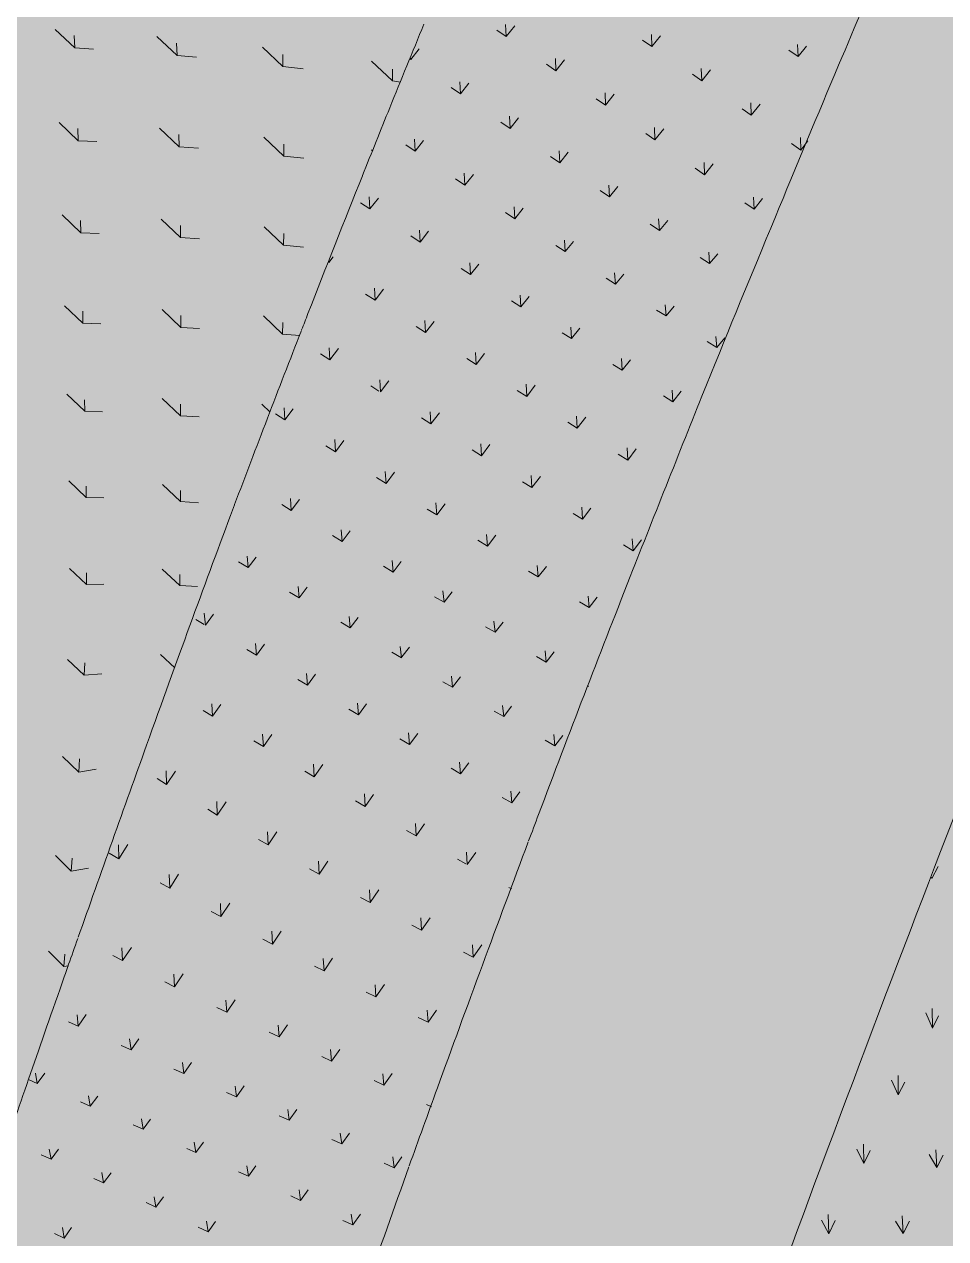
# Model space of a CAD drawing. Header units: millimetres. Extents: x 15878 to 679837, y -72324 to 391440.
# Drawn here: x 443788 to 447343, y 17741 to 22431 of the extents above; entities that cross this region are included whole.
import ezdxf

# ---------------------------------------------------------------- set-up
doc = ezdxf.new("R2010")
doc.units = ezdxf.units.MM
for name, color, linetype, lineweight in [('A-DETL-GENF', 92, 'Continuous', 5), ('A-FLOR', 192, 'Continuous', 5), ('A-FLOR-PATT', 8, 'Continuous', 5)]:
    doc.layers.add(name, color=color, linetype=linetype, lineweight=lineweight)

# ---------------------------------------------------------------- blocks, each defined once
blk = doc.blocks.new('FP_1054-E_V_A_ Plan')
at = {"layer": 'A-FLOR-PATT'}
for p, q in [((96185.7, 22339.9), (96110, 22411.5)), ((96185.7, 22339.9), (96183.6, 22387.6)), ((96580.5, 22311.1), (96503.2, 22384.1)), ((96185.7, 22339.9), (96258.6, 22335.6)), ((96580.5, 22311.1), (96579.1, 22358)), ((96989.3, 22268.7), (96910.3, 22343.1)), ((96580.5, 22311.1), (96656.1, 22304.2)), ((96989.3, 22268.7), (96988.5, 22314.8)), ((97412, 22212.6), (97331.5, 22288.5)), ((96989.3, 22268.7), (97067.4, 22259.3)), ((97412, 22212.6), (97412, 22257.9)), ((97412, 22212.6), (97442.7, 22208.1)), ((96199.3, 21981.6), (96125.3, 22051.7)), ((96199.3, 21981.6), (96197.7, 22029)), ((96589.1, 21958.7), (96513.4, 22030.1)), ((96589.1, 21958.7), (96588.1, 22005.3)), ((96199.3, 21981.6), (96271.3, 21978.3)), ((96589.1, 21958.7), (96663.7, 21952.9)), ((96992.5, 21922.3), (96915.3, 21995.2)), ((96992.5, 21922.3), (96992.3, 21968.1)), ((96992.5, 21922.3), (97069.7, 21913.9)), ((97335.4, 21942.4), (97331.1, 21946.5)), ((96209.5, 21626.5), (96137.2, 21695.1)), ((96209.5, 21626.5), (96208.3, 21673.3)), ((96593.7, 21608.1), (96519.8, 21678.1)), ((96209.5, 21626.5), (96280.4, 21623.8)), ((96593.7, 21608.1), (96593.3, 21654.5)), ((96992, 21577.8), (96916.5, 21649.2)), ((96992, 21577.8), (96992.3, 21623.3)), ((96593.7, 21608.1), (96667.3, 21603.4)), ((96992, 21577.8), (97068.3, 21570.6)), ((96217.5, 21277.3), (96146.8, 21344.4)), ((96217.5, 21277.3), (96216.6, 21323.1)), ((96595, 21260.7), (96522.8, 21329.3)), ((96595, 21260.7), (96595, 21306.5)), ((96987.7, 21235), (96913.8, 21304.9)), ((96217.5, 21277.3), (96287.1, 21274.8)), ((96595, 21260.7), (96667.5, 21256.7)), ((96987.7, 21235), (96988.5, 21280.3)), ((96987.7, 21235), (97054, 21229.6)), ((96224.8, 20937), (96155.6, 21002.5)), ((96224.8, 20937), (96223.8, 20981.6)), ((96594.4, 20919.6), (96523.8, 20986.6)), ((96224.8, 20937), (96292.8, 20934.3)), ((96594.4, 20919.6), (96594.5, 20964.4)), ((96594.4, 20919.6), (96665.5, 20915.6)), ((96939.8, 20933.6), (96907.9, 20963.8)), ((96230.5, 20603.9), (96162.9, 20667.7)), ((96230.5, 20603.9), (96230, 20648)), ((96593.3, 20588.1), (96524.2, 20653.5)), ((96230.5, 20603.9), (96297.6, 20602.1)), ((96593.3, 20588.1), (96593.5, 20631.4)), ((96593.3, 20588.1), (96662.9, 20583.7)), ((96231.2, 20267.7), (96165.1, 20330)), ((96231.2, 20267.7), (96231.5, 20312.8)), ((96591, 20263.7), (96523.4, 20327.4)), ((96231.2, 20267.7), (96298, 20268.9)), ((96591, 20263.7), (96591.5, 20306.7)), ((96591, 20263.7), (96659.5, 20260.4)), ((96571.8, 19946.2), (96517.3, 19997.7)), ((96222.4, 19917.1), (96158.1, 19978.3)), ((96222.4, 19917.1), (96224.3, 19964.8)), ((96222.4, 19917.1), (96289.7, 19923.1)), ((96201, 19543.4), (96138.5, 19604)), ((96201, 19543.4), (96204.5, 19594)), ((96201, 19543.4), (96268.7, 19554.2)), ((96172, 19160.8), (96111.3, 19220.8)), ((96172, 19160.8), (96176, 19211.2)), ((96172, 19160.8), (96238.6, 19172)), ((96143.8, 18793.1), (96084.8, 18852.2)), ((96143.8, 18793.1), (96147.2, 18840)), ((96143.8, 18793.1), (96161.3, 18795))]:
    blk.add_line(p, q, dxfattribs=at)
blk = doc.blocks.new('FP_1068-E_V_A_ Plan')
at = {"layer": 'A-FLOR-PATT'}
for p, q in [((97850.5, 22384.3), (97848.5, 22431)), ((97850.5, 22384.3), (97883.8, 22425.8)), ((97850.5, 22384.3), (97814.5, 22408.9)), ((98413.3, 22345), (98411.4, 22391.8)), ((98413.3, 22345), (98446.8, 22386.8)), ((97482.3, 22295.4), (97515.2, 22336.8)), ((98413.3, 22345), (98377.2, 22369.5)), ((98977.2, 22307.1), (98941, 22331.2)), ((98977.2, 22307.1), (98975, 22352.7)), ((98977.2, 22307.1), (99010.3, 22347.5)), ((97482.3, 22295.4), (97480.7, 22296.6)), ((97482.3, 22295.4), (97482.1, 22300)), ((98042.5, 22252.2), (98040.7, 22299.5)), ((98042.5, 22252.2), (98075.9, 22294.2)), ((98042.5, 22252.2), (98006.5, 22277)), ((98605.3, 22213.4), (98569.3, 22238.2)), ((98605.3, 22213.4), (98603.8, 22261)), ((98605.3, 22213.4), (98639.1, 22256)), ((97674, 22162.3), (97638, 22187.3)), ((97674, 22162.3), (97671.9, 22209.3)), ((97674, 22162.3), (97707, 22203.9)), ((98233.9, 22118.8), (98198.1, 22143.9)), ((98233.9, 22118.8), (98232.3, 22166.5)), ((98233.9, 22118.8), (98267.5, 22161.3)), ((98796.6, 22080.1), (98760.8, 22105.2)), ((98796.6, 22080.1), (98795.4, 22128.5)), ((98796.6, 22080.1), (98830.7, 22123.5)), ((97865.5, 22028.9), (97829.6, 22053.9)), ((97865.5, 22028.9), (97863.4, 22075.9)), ((97865.5, 22028.9), (97898.4, 22070.4)), ((98425, 21984.6), (98389.2, 22009.8)), ((98425, 21984.6), (98423.4, 22032.6)), ((98425, 21984.6), (98458.6, 22027.3)), ((97499.1, 21941), (97463, 21965.8)), ((97499.1, 21941), (97496.7, 21987.9)), ((97499.1, 21941), (97531.8, 21982.5)), ((98987.3, 21945.4), (98951.6, 21970.8)), ((98987.3, 21945.4), (98986.3, 21994.4)), ((98987.3, 21945.4), (99015.3, 21981.3)), ((98057.2, 21896), (98021.2, 21920.9)), ((98057.2, 21896), (98054.9, 21942.6)), ((98057.2, 21896), (98089.9, 21937.1)), ((98615.9, 21850.4), (98580.1, 21875.5)), ((98615.9, 21850.4), (98614.3, 21898.1)), ((98615.9, 21850.4), (98649.4, 21892.7)), ((97691.5, 21809.9), (97655.4, 21834.4)), ((97691.5, 21809.9), (97688.9, 21856.2)), ((97691.5, 21809.9), (97724, 21850.8)), ((98249.3, 21764.5), (98246.7, 21810.4)), ((97324.8, 21718.1), (97322.3, 21765)), ((98249.3, 21764.5), (98213.2, 21789)), ((98249.3, 21764.5), (98281.7, 21804.8)), ((98807.1, 21716.8), (98805.2, 21763.8)), ((97324.8, 21718.1), (97288.6, 21742.2)), ((97324.8, 21718.1), (97357.5, 21760.2)), ((97884.6, 21680.6), (97881.7, 21726.1)), ((97884.6, 21680.6), (97916.7, 21720.8)), ((98807.1, 21716.8), (98771.2, 21741.8)), ((98807.1, 21716.8), (98840.3, 21758.4)), ((97884.6, 21680.6), (97848.3, 21704.7)), ((98442, 21634.7), (98439.1, 21679.6)), ((98442, 21634.7), (98474.1, 21674)), ((97518.6, 21590.3), (97515.8, 21636.5)), ((97518.6, 21590.3), (97551, 21631.8)), ((98442, 21634.7), (98405.8, 21658.9)), ((97518.6, 21590.3), (97482.2, 21614.1)), ((98078.3, 21553.3), (98041.9, 21577)), ((98078.3, 21553.3), (98075.2, 21598)), ((98078.3, 21553.3), (98110.2, 21592.7)), ((97166.3, 21511.8), (97183, 21533.7)), ((98635.5, 21507), (98599.1, 21530.8)), ((98635.5, 21507), (98632.2, 21551)), ((98635.5, 21507), (98667.1, 21545.3)), ((97713, 21464.4), (97676.5, 21487.9)), ((97713, 21464.4), (97710, 21510)), ((97713, 21464.4), (97745.2, 21505.3)), ((98272.8, 21428), (98236.3, 21451.4)), ((98272.8, 21428), (98269.3, 21472)), ((98272.8, 21428), (98304.4, 21466.8)), ((97344.9, 21365.5), (97308.4, 21388.9)), ((97344.9, 21365.5), (97342.2, 21412.3)), ((97344.9, 21365.5), (97377.6, 21408.2)), ((97907.9, 21340.2), (97871.3, 21363.4)), ((97907.9, 21340.2), (97904.7, 21385.3)), ((97907.9, 21340.2), (97940, 21380.7)), ((98467.9, 21304.8), (98464.2, 21348.1)), ((98467.9, 21304.8), (98499.3, 21342.9)), ((98467.9, 21304.8), (98431.3, 21327.8)), ((97539.9, 21241.4), (97503.4, 21264.6)), ((97539.9, 21241.4), (97537.1, 21287.9)), ((97539.9, 21241.4), (97572.5, 21283.8)), ((98103.2, 21217.3), (98099.9, 21262.1)), ((98103.2, 21217.3), (98135.2, 21257.6)), ((98103.2, 21217.3), (98066.6, 21240.3)), ((98663.7, 21183.3), (98626.9, 21206)), ((98663.7, 21183.3), (98659.8, 21226)), ((98663.7, 21183.3), (98694.9, 21221)), ((97170.4, 21135.2), (97133.9, 21158.5)), ((97170.4, 21135.2), (97167.7, 21182.4)), ((97170.4, 21135.2), (97203.2, 21178.7)), ((97735, 21117.8), (97732.2, 21164.2)), ((97735, 21117.8), (97767.6, 21160.3)), ((97735, 21117.8), (97698.4, 21140.9)), ((98298.7, 21095.2), (98262, 21118)), ((98298.7, 21095.2), (98295.5, 21140)), ((98298.7, 21095.2), (98330.8, 21135.6)), ((97359.9, 21015), (97328.9, 21034.7)), ((97365.5, 21011.5), (97362.7, 21058.5)), ((97365.5, 21011.5), (97398.2, 21054.8)), ((97930.1, 20994.5), (97893.5, 21017.6)), ((97930.1, 20994.5), (97927.3, 21041)), ((97930.1, 20994.5), (97962.7, 21037.1)), ((98494.2, 20973.3), (98491.1, 21018.3)), ((98494.2, 20973.3), (98526.4, 21014.1)), ((98494.2, 20973.3), (98457.5, 20996.2)), ((96996.7, 20903.4), (96960.1, 20926.5)), ((96996.7, 20903.4), (96993.7, 20950.4)), ((96996.7, 20903.4), (97029.1, 20946.8)), ((97560.5, 20888), (97557.7, 20935)), ((97560.5, 20888), (97593.2, 20931.3)), ((97560.5, 20888), (97523.9, 20911.1)), ((98125, 20871.4), (98088.5, 20894.5)), ((98125, 20871.4), (98122.4, 20917.9)), ((98125, 20871.4), (98157.8, 20914.1)), ((97191.9, 20780.5), (97188.9, 20827.3)), ((97191.9, 20780.5), (97155.3, 20803.5)), ((97191.9, 20780.5), (97224.3, 20823.7)), ((97755.4, 20764.8), (97718.9, 20787.9)), ((97755.4, 20764.8), (97752.7, 20811.7)), ((97755.4, 20764.8), (97788.1, 20808)), ((98319.9, 20748.4), (98317.3, 20795)), ((98319.9, 20748.4), (98352.8, 20791.2)), ((98319.9, 20748.4), (98283.4, 20771.5)), ((97387.2, 20658.2), (97384.1, 20704.6)), ((97387.2, 20658.2), (97419.5, 20701)), ((97950.3, 20641.9), (97947.6, 20688.6)), ((97950.3, 20641.9), (97983, 20685)), ((97387.2, 20658.2), (97350.6, 20681.1)), ((97950.3, 20641.9), (97913.8, 20664.9)), ((97021.4, 20553.6), (97017.8, 20599.4)), ((97021.4, 20553.6), (97053.1, 20595.7)), ((97021.4, 20553.6), (96984.7, 20576.2)), ((97582.6, 20536.6), (97546, 20559.3)), ((97582.6, 20536.6), (97579.4, 20582.6)), ((97582.6, 20536.6), (97614.7, 20578.9)), ((98145.3, 20519.6), (98142.4, 20566)), ((98145.3, 20519.6), (98177.8, 20562.3)), ((98145.3, 20519.6), (98108.7, 20542.5)), ((97217.7, 20434.2), (97180.8, 20456.5)), ((97217.7, 20434.2), (97213.9, 20479.3)), ((97217.7, 20434.2), (97249.1, 20475.6)), ((97778.3, 20416.1), (97774.9, 20461.5)), ((97778.3, 20416.1), (97810.2, 20457.8)), ((97778.3, 20416.1), (97741.6, 20438.6)), ((98340.3, 20397.9), (98303.7, 20420.6)), ((98340.3, 20397.9), (98337.4, 20443.9)), ((98340.3, 20397.9), (98372.7, 20440.2)), ((96854.9, 20332.9), (96850.7, 20377.5)), ((96854.9, 20332.9), (96885.9, 20374)), ((97414.2, 20316), (97410.2, 20360.4)), ((97414.2, 20316), (97445.4, 20356.7)), ((96854.9, 20332.9), (96818, 20354.9)), ((97414.2, 20316), (97377.3, 20338)), ((97974.2, 20296.9), (97937.4, 20319.1)), ((97974.2, 20296.9), (97970.6, 20341.6)), ((97974.2, 20296.9), (98005.9, 20337.8)), ((97052, 20216.1), (97015, 20237.9)), ((97052, 20216.1), (97047.7, 20260.4)), ((97052, 20216.1), (97082.9, 20256.9)), ((97610.9, 20199), (97574, 20220.8)), ((97610.9, 20199), (97606.8, 20242.9)), ((97610.9, 20199), (97642, 20239.2)), ((98170.4, 20179), (98166.6, 20223)), ((98170.4, 20179), (98201.9, 20219.2)), ((98170.4, 20179), (98133.6, 20201)), ((96685.4, 20113.8), (96652.9, 20133)), ((96689.9, 20111.1), (96685.7, 20156.5)), ((96689.9, 20111.1), (96720.9, 20153.3)), ((97249.1, 20100.1), (97212.2, 20121.8)), ((97249.1, 20100.1), (97244.8, 20144.1)), ((97249.1, 20100.1), (97280, 20140.7)), ((97807.9, 20083.1), (97803.7, 20126.5)), ((97807.9, 20083.1), (97838.8, 20122.8)), ((97807.9, 20083.1), (97771, 20104.8)), ((96886.9, 19994.8), (96882.7, 20040.1)), ((96886.9, 19994.8), (96918, 20037.1)), ((97446.4, 19985), (97442, 20028.8)), ((96886.9, 19994.8), (96849.9, 20016.6)), ((97446.4, 19985), (97409.4, 20006.5)), ((97448.6, 19988), (97477.2, 20025.4)), ((98005.1, 19968.4), (97968.1, 19989.8)), ((98005.1, 19968.4), (98000.7, 20011.3)), ((98005.1, 19968.4), (98035.9, 20007.6)), ((97083.8, 19879.1), (97046.9, 19900.8)), ((97083.8, 19879.1), (97079.8, 19924.4)), ((97083.8, 19879.1), (97115, 19921.5)), ((97643.7, 19870.8), (97606.7, 19892.1)), ((97643.7, 19870.8), (97639.3, 19914.3)), ((97643.7, 19870.8), (97674.5, 19910.9)), ((98168.3, 19874.2), (98165.4, 19875.9)), ((96717.9, 19758.7), (96714.6, 19806.8)), ((96717.9, 19758.7), (96750, 19804.6)), ((97280.8, 19764.2), (97276.9, 19809.4)), ((97280.8, 19764.2), (97312.1, 19806.6)), ((97841.1, 19757.5), (97836.7, 19800.7)), ((97841.1, 19757.5), (97871.9, 19797.4)), ((96717.9, 19758.7), (96681.1, 19780.7)), ((97280.8, 19764.2), (97243.9, 19785.7)), ((97841.1, 19757.5), (97804.1, 19778.6)), ((96914, 19641.6), (96877.2, 19663.5)), ((96914, 19641.6), (96910.9, 19689.9)), ((96914, 19641.6), (96946.4, 19688)), ((97477.9, 19650), (97440.9, 19671.4)), ((97477.9, 19650), (97473.9, 19695.2)), ((97477.9, 19650), (97509.3, 19692.5)), ((98038.6, 19645.1), (98001.6, 19666.1)), ((98038.6, 19645.1), (98034.2, 19688.1)), ((98038.6, 19645.1), (98069.4, 19684.9)), ((97110.2, 19525.5), (97107.2, 19573.9)), ((97110.2, 19525.5), (97142.8, 19572.1)), ((97675, 19536.9), (97671.1, 19582)), ((97675, 19536.9), (97706.5, 19579.4)), ((96540.5, 19495.7), (96503.9, 19518)), ((96540.5, 19495.7), (96538.7, 19548.1)), ((96540.5, 19495.7), (96574.2, 19546.9)), ((97110.2, 19525.5), (97073.4, 19547.2)), ((97675, 19536.9), (97638, 19558)), ((97872.2, 19424.8), (97868.4, 19469.8)), ((97872.2, 19424.8), (97903.8, 19467.4)), ((96735.9, 19377.5), (96734, 19429.6)), ((96735.9, 19377.5), (96769.9, 19429)), ((97306.5, 19410.4), (97269.7, 19431.9)), ((97306.5, 19410.4), (97303.6, 19458.8)), ((97306.5, 19410.4), (97339.2, 19457.2)), ((97872.2, 19424.8), (97835.2, 19445.7)), ((96735.9, 19377.5), (96699.2, 19399.5)), ((97503.2, 19297.1), (97500.2, 19345.1)), ((97503.2, 19297.1), (97535.9, 19343.7)), ((96931.8, 19261.8), (96895, 19283.3)), ((96931.8, 19261.8), (96929.8, 19313.2)), ((96931.8, 19261.8), (96965.7, 19312.8)), ((97503.2, 19297.1), (97466.3, 19318.2)), ((96355.7, 19208.7), (96318.9, 19230.4)), ((96355.7, 19208.7), (96354.4, 19262.8)), ((96355.7, 19208.7), (96390.6, 19263.4)), ((97700.4, 19186), (97697.3, 19233.4)), ((97700.4, 19186), (97733, 19232.2)), ((97128.5, 19149), (97126.2, 19199.4)), ((97128.5, 19149), (97162.2, 19199.2)), ((97694.6, 19189.2), (97663.4, 19206.7)), ((96552.2, 19095.1), (96550.6, 19147.8)), ((96552.2, 19095.1), (96586.8, 19148.5)), ((97128.5, 19149), (97091.6, 19169.9)), ((96552.2, 19095.1), (96515.3, 19116.1)), ((97872, 19091.8), (97861.1, 19097.8)), ((97326, 19039.2), (97288.9, 19059.5)), ((97326, 19039.2), (97323.5, 19088.5)), ((97326, 19039.2), (97359.5, 19088.4)), ((96749.8, 18985), (96712.7, 19005.4)), ((96749.8, 18985), (96747.7, 19036.3)), ((96749.8, 18985), (96783.9, 19037.1)), ((97524.4, 18932.6), (97487.2, 18952.3)), ((97524.4, 18932.6), (97521.5, 18980.7)), ((97524.4, 18932.6), (97557.6, 18980.8)), ((96948.4, 18878.5), (96945.8, 18928.3)), ((96948.4, 18878.5), (96982, 18929.1)), ((96370.7, 18815.3), (96367.9, 18865.2)), ((96370.7, 18815.3), (96404.2, 18866.5)), ((96948.4, 18878.5), (96911.1, 18898.2)), ((97723.7, 18829.1), (97720.5, 18876.1)), ((97723.7, 18829.1), (97756.5, 18876.3)), ((96370.7, 18815.3), (96333.2, 18834.6)), ((97147.9, 18775.3), (97144.9, 18823.7)), ((97147.9, 18775.3), (97181.1, 18824.5)), ((97723.7, 18829.1), (97686.3, 18848.3)), ((96571.1, 18714.3), (96567.8, 18762.5)), ((96571.1, 18714.3), (96604, 18763.6)), ((97147.9, 18775.3), (97110.4, 18794.4)), ((96571.1, 18714.3), (96533.5, 18733)), ((97348.2, 18675.1), (97344.9, 18722.2)), ((97348.2, 18675.1), (97381.1, 18723.1)), ((97348.2, 18675.1), (97310.6, 18693.7)), ((96772.4, 18616.5), (96734.6, 18634.7)), ((96772.4, 18616.5), (96768.6, 18662.5)), ((96772.4, 18616.5), (96804.8, 18664.1)), ((97549.2, 18577.5), (97545.6, 18623.5)), ((97549.2, 18577.5), (97581.8, 18624.4)), ((96199.5, 18561.8), (96161.4, 18579.2)), ((96199.5, 18561.8), (96194.5, 18605.7)), ((96199.5, 18561.8), (96230.5, 18606.6)), ((97549.2, 18577.5), (97511.5, 18595.6)), ((96974.4, 18521.2), (96936.5, 18538.9)), ((96974.4, 18521.2), (96970.2, 18566.4)), ((96974.4, 18521.2), (97006.3, 18567.3)), ((96403, 18470.2), (96364.8, 18487.3)), ((96403, 18470.2), (96397.6, 18512.9)), ((96403, 18470.2), (96433.6, 18513.5)), ((97176.7, 18427.4), (97138.8, 18444.9)), ((97176.7, 18427.4), (97172.2, 18471.7)), ((97176.7, 18427.4), (97208.3, 18472.5)), ((96606.5, 18379.4), (96568.4, 18396.4)), ((96606.5, 18379.4), (96601, 18421.5)), ((96606.5, 18379.4), (96636.8, 18421.9)), ((96041.3, 18341), (96009.8, 18354.5)), ((96041.3, 18341), (96034.5, 18380.6)), ((96041.3, 18341), (96070.2, 18380.6)), ((97379.2, 18334.6), (97341.2, 18351.9)), ((97379.2, 18334.6), (97374.5, 18378.2)), ((97379.2, 18334.6), (97410.5, 18378.9)), ((96245.7, 18252.9), (96239, 18292.4)), ((96245.7, 18252.9), (96274.6, 18292.2)), ((96810, 18289.1), (96771.9, 18306)), ((96810, 18289.1), (96804.3, 18330.7)), ((96810, 18289.1), (96840.2, 18331)), ((96245.7, 18252.9), (96207.4, 18269.5)), ((97562.9, 18250.6), (97543.6, 18259.4)), ((96449.7, 18163.9), (96443.1, 18203.6)), ((96449.7, 18163.9), (96478.6, 18203.3)), ((97013.2, 18198.5), (96975.1, 18215.5)), ((97013.2, 18198.5), (97007.6, 18240)), ((97013.2, 18198.5), (97043.3, 18240.2)), ((96449.7, 18163.9), (96411.5, 18180.7)), ((96653, 18073.8), (96646.6, 18113.8)), ((96653, 18073.8), (96682.1, 18113.5)), ((97216, 18107.3), (97178, 18124.5)), ((97216, 18107.3), (97210.4, 18148.8)), ((97216, 18107.3), (97246.1, 18148.9)), ((96094.6, 18048.2), (96056.4, 18065.2)), ((96094.6, 18048.2), (96087.5, 18087.2)), ((96094.6, 18048.2), (96122.7, 18086.4)), ((96653, 18073.8), (96617.9, 18089.5)), ((96855.7, 17982.3), (96849.5, 18022.8)), ((96855.7, 17982.3), (96884.9, 18022.4)), ((97418.2, 18015), (97380.3, 18032.4)), ((97418.2, 18015), (97412.8, 18056.9)), ((97418.2, 18015), (97448.4, 18056.9)), ((96297.4, 17956.5), (96259.4, 17973.8)), ((96297.4, 17956.5), (96290.6, 17996.3)), ((96297.4, 17956.5), (96325.8, 17995.5)), ((96855.7, 17982.3), (96817.8, 17999.6)), ((97057.6, 17889.1), (97051.7, 17930.3)), ((97057.6, 17889.1), (97087.1, 17929.8)), ((96499.3, 17862.8), (96461.5, 17880.5)), ((96499.3, 17862.8), (96492.9, 17903.5)), ((96499.3, 17862.8), (96528.1, 17902.7)), ((97057.6, 17889.1), (97019.8, 17906.7)), ((97258.6, 17794.2), (97253, 17836.1)), ((97258.6, 17794.2), (97288.4, 17835.6)), ((96144.9, 17743.2), (96138.6, 17784.9)), ((96144.9, 17743.2), (96173.6, 17783.9)), ((96700.3, 17767.1), (96662.7, 17785.2)), ((96700.3, 17767.1), (96694.3, 17808.7)), ((96700.3, 17767.1), (96729.4, 17807.9)), ((97258.6, 17794.2), (97221, 17812.1)), ((96144.9, 17743.2), (96107.3, 17761.5))]:
    blk.add_line(p, q, dxfattribs=at)
blk = doc.blocks.new('FP_1076-E_V_A_ Plan')
at = {"layer": 'A-FLOR-PATT'}
for p, q in [((99493.2, 19132.1), (99517.3, 19178.3)), ((99493.2, 19132.1), (99493.2, 19137.7)), ((99493.2, 19132.1), (99492.1, 19134.8)), ((99495.3, 18554.7), (99494.4, 18629.8)), ((99495.3, 18554.7), (99469.6, 18613.4)), ((99495.3, 18554.7), (99519.7, 18602.2)), ((99363.9, 18297.1), (99337.5, 18354.1)), ((99363.9, 18297.1), (99362.8, 18372)), ((99363.9, 18297.1), (99388.6, 18346)), ((99230.5, 18032.1), (99229.1, 18106.6)), ((99230.5, 18032.1), (99203.3, 18087.1)), ((99230.5, 18032.1), (99255.6, 18082.3)), ((99512.6, 18016.5), (99483.7, 18066.2)), ((99512.6, 18016.5), (99509.2, 18085)), ((99512.6, 18016.5), (99536.7, 18063.6)), ((99095.5, 17760.6), (99093.7, 17834.3)), ((99383.1, 17761.3), (99379.4, 17829.4)), ((99095.5, 17760.6), (99067.5, 17813.4)), ((99095.5, 17760.6), (99120.9, 17811.8)), ((99383.1, 17761.3), (99353.5, 17809.2)), ((99383.1, 17761.3), (99407.5, 17809.5))]:
    blk.add_line(p, q, dxfattribs=at)

msp = doc.modelspace()

# ---------------------------------------------------------------- hatches: boundary and pattern name
at = {"layer": 'A-DETL-GENF'}
h = msp.add_hatch(dxfattribs=at)
h.set_pattern_fill('FP_3711', color=8, style=0, pattern_type=2)
h.set_pattern_definition([(45, (347796.4, 0), (6e-14, 898.0256), [635, -635]), (45, (347628.05, 168.4), (6e-14, 898.0256), [635, -635]), (45, (347459.7, 336.75), (6e-14, 898.0256), [635, -635]), (135, (347459.7, 449), (-898.0256, 6e-14), [635, -635]), (135, (347628.05, 617.4), (-898.0256, 6e-14), [635, -635]), (135, (347796.4, 785.8), (-898.0256, 6e-14), [635, -635])])
h.paths.add_polyline_path([(470731.3, -32952.9), (472422.9, -32952.9), (472422.9, 72418.5), (450127.6, 65063.8), (449608.8, 64861.8), (449243, 64705.3), (449007.3, 64599.2), (448609.5, 64404.3), (448285.6, 64234.4), (447768.9, 63936.8), (447573.2, 63818.2), (447147.4, 63539.2), (446828.8, 63316.1), (446573.5, 63128.2), (446127.7, 62773.3), (445922.6, 62601.2), (445644.1, 62355.1), (445235.3, 61965.1), (444960.8, 61685.3), (444683.8, 61385.6), (444419.1, 61081.5), (444246.9, 60874.9), (443947.9, 60490.9), (443745.4, 60215.5), (443436.6, 59762.2), (443265.8, 59494.8), (443110.6, 59240.9), (442882.6, 58837.9), (442720.2, 58532.6), (442465.7, 58004.9), (442338.8, 57721.1), (442216, 57429.6), (442015, 56895.9), (441935.7, 56671), (441935.7, 48907.7), (441851, 48907.7), (441851, 39485.5), (442546.2, 39512), (443366.4, 39495.4), (443696.1, 39504.4), (443946.5, 39496.7), (444137.5, 39476.3), (444610.8, 39470.9), (445037.9, 39431.8), (445736, 39352.8), (446007.9, 39308.2), (446895.9, 39209.8), (447642.3, 39151.4), (448139.3, 39103.8), (448503.2, 39090), (448980.1, 39083.3), (449158.7, 39088.9), (449425.8, 39109.1), (449998.2, 39229.7), (450413.6, 39370.4), (450737.5, 39525.2), (451374.9, 39982.4), (451762.9, 40343.8), (452055.8, 40644.8), (452156.1, 40761.7), (452341, 41006), (452583.1, 41324.8), (452773.2, 41598.4), (453108.6, 42174.7), (453841.2, 43425.6), (453900.5, 43527.3), (454226.3, 44009.8), (454620.7, 44526.3), (454843, 44796.3), (455027.1, 45007.5), (455846.2, 45821.2), (456578.3, 46390.3), (456696.3, 46473.8), (457052.7, 46715), (457278.4, 46852.9), (457842.3, 47168.8), (458058.9, 47275.4), (458407.4, 47419.5), (458672.2, 47529.9), (459047.5, 47673.9), (459506.2, 47823.2), (459999.4, 47966.1), (460976.4, 48247.9), (461363.1, 48370.2), (461911.2, 48549.2), (462057.3, 48601.1), (462449.2, 48752.2), (463513.1, 49253.4), (463943.1, 49477.9), (464335.4, 49696.8), (464938.7, 50046), (465249, 50245.1), (465395.6, 50347.6), (465749.2, 50580.6), (466388, 51021.2), (467139.9, 51564.5), (467800.2, 52055.6), (468534.9, 52605.4), (469435.7, 51412.3), (467961.3, 50306.1), (467503.4, 49974.1), (467038.3, 49648.5), (466935.1, 49574), (466609.3, 49351), (466224.1, 49095.5), (465378.9, 48570.5), (464928.3, 48308.2), (464518.8, 48084.5), (464007.6, 47823.9), (463676.7, 47669), (463448.6, 47561.1), (463222.7, 47454.3), (462424.9, 47142.3), (461272.6, 46775.4), (459780.9, 46333.7), (459289.4, 46162), (458969.7, 46041.5), (458833.6, 45982.1), (458560.3, 45839.5), (458395.2, 45761.9), (458066, 45575.8), (457780.8, 45398.5), (457656.7, 45313.3), (457261.8, 45031.8), (456961.1, 44788.6), (456487.3, 44354.6), (456028.8, 43856.6), (455416.3, 43065.1), (454927.2, 42316.5), (454404.6, 41419.1), (454181.5, 41039.1), (453873.5, 40555.1), (453453.2, 39989.1), (453218.4, 39697.2), (453037.9, 39498.5), (452735.3, 39211.7), (452476.4, 38957.9), (452071.5, 38635.7), (451716.2, 38390.2), (451238.1, 38117.8), (450780.1, 37916.1), (450410.4, 37792.4), (449931, 37675.2), (449529.9, 37616.4), (449175.9, 37589.1), (448354.6, 37593.9), (448197.5, 37601.9), (447097.7, 37686.4), (444866.6, 37940.7), (444473.7, 37976), (444246.9, 37988.8), (443921.2, 38000.1), (443330.6, 38011.5), (442572.8, 38005.9), (441851, 37984.9), (441851, 31007.5), (440451, 31007.5), (440455.3, 4653.3), (441260.5, 4669.2), (441798.8, 4693.4), (442334.3, 4729), (442898.4, 4779), (443441.2, 4839.4), (443982.9, 4911.6), (444520.1, 4995.1), (445061.9, 5091.6), (445594.1, 5198.4), (446131.5, 5318.4), (446654.8, 5447.4), (447164.8, 5584.7), (447684.6, 5736.7), (448172.9, 5890.6), (448691.6, 6066.3), (449192.8, 6248.3), (449699.4, 6444.6), (450193.6, 6648.5), (450437.2, 6746.7), (451031.1, 5375.9), (450267.2, 5056.8), (449745.6, 4853.8), (449212.3, 4659.4), (448687.2, 4480.5), (448152.1, 4310.8), (447612.2, 4152.1), (447056.9, 4001.9), (446511.2, 3866.9), (445960.1, 3743), (445408.6, 3631.4), (444855.5, 3531.7), (444314.6, 3445.9), (443740.4, 3367.4), (443181, 3303.3), (442631.2, 3252), (442057.4, 3210.9), (441505.5, 3183.2), (440931.8, 3166.7), (440321.9, 3161.5), (414788.5, 3157.5), (414786, -8479.8), (405943.8, -8310.5), (400000.4, -9297.7), (399575.3, -9399), (399293.7, -9479.6), (399012.1, -9572.2), (398740.1, -9673.5), (398483.4, -9780.1), (398204.2, -9908.9), (397995.2, -10014.3), (397745, -10151.5), (397497.3, -10299.9), (397229.2, -10475.8), (396479.5, -10988.6), (396245.9, -11136.9), (395831.6, -11385), (395497.1, -11572.3), (395075.7, -11792), (394688.2, -11979.1), (394299.8, -12152.8), (393900, -12317.7), (393503.4, -12467.8), (393091.5, -12609.9), (392684.7, -12737), (392271.1, -12853), (391852.1, -12957.3), (391438.9, -13047.5), (391065.4, -13118.4), (390659.7, -13184), (390265.9, -13236.7), (389781.6, -13286), (389371.2, -13315.4), (388906.8, -13334.5), (388552, -13339.7), (388026.1, -13330.3), (387609.8, -13309.8), (387177.1, -13275.9), (386903.1, -13248.9), (386403, -13183), (385926.3, -13104.2), (385623.5, -13044.4), (384774.1, -12782.6), (384138.4, -12571.7), (383532.7, -12357.8), (382929, -12131.8), (382340.9, -11899.1), (381731.2, -11644.4), (381142.5, -11385.3), (380838.3, -11247.8), (381048.4, -10794.1), (380666.3, -10614.8), (380371.6, -10491.5), (380049, -10372), (379748.2, -10274.1), (379454.2, -10190.8), (379136.5, -10114), (378875.1, -10060.7), (378527.9, -10004.1), (378209.2, -9965.5), (378012.3, -9946.8), (377688.9, -9928.7), (377328.7, -9924.1), (376989.7, -9934.2), (376682.2, -9955.4), (376456.9, -9977.2), (376144.5, -10019.7), (375833.9, -10074.4), (375525.7, -10141.2), (375214.5, -10221.6), (374899.5, -10316.8), (374587.4, -10425.1), (374209.1, -10576.7), (373973.5, -10681.5), (373672.7, -10829.5), (373376.7, -10990.7), (373085.8, -11165.2), (372848, -11320.2), (372673.8, -11440.1), (372421.1, -11628.9), (372176, -11827.3), (371885.8, -12085.3), (371637.4, -12326.1), (371396.6, -12580.4), (371278.2, -12711.6), (371076, -12953.7), (370883.5, -13203.4), (370700.9, -13460.5), (370528.3, -13724.5), (370366.2, -13995), (370214.8, -14271.6), (370062.1, -14580), (369710.5, -15352.1), (369541.8, -15737.6), (369238.1, -16478), (369062.3, -16926.6), (368799.2, -17645.8), (368541.6, -18404.6), (368427.9, -18754.5), (368193.2, -19539.8), (368018.1, -20174.2), (367863.3, -20780.8), (367713.6, -21420.5), (367557.9, -22157.4), (367488.6, -22506.7), (367375.5, -23141.8), (367274.9, -23778.9), (367187, -24417.9), (367111.6, -25058.6), (367049, -25700.5), (366997.8, -26362.9), (366961.7, -26987.6), (366937.1, -27632.2), (366925.2, -28277.1), (366926, -28922.1), (366943.3, -29657.9), (366967.9, -30245), (367009.7, -30915.8), (367056.6, -31498.3), (367120.9, -32140.2), (367222.1, -32952.9), (470674.9, -32952.9)], flags=0)
h.paths.add_polyline_path([(367915.3, -28878.3), (367856.8, -28872.5), (367780.6, -28844.8), (367748.7, -28827.7), (367703.2, -28790.4), (367665.9, -28745), (367638.2, -28693.1), (367621.1, -28636.8), (367615.3, -28578.3), (367621.1, -28519.8), (367638.2, -28463.5), (367665.9, -28411.6), (367703.2, -28366.2), (367748.7, -28328.9), (367800.5, -28301.1), (367856.8, -28284.1), (367915.3, -28278.3), (367973.9, -28284.1), (368030.1, -28301.1), (368082, -28328.9), (368127.5, -28366.2), (368164.8, -28411.6), (368199.1, -28485.3), (368209.6, -28519.8), (368215.3, -28578.3), (368209.6, -28636.8), (368192.5, -28693.1), (368164.8, -28745), (368127.5, -28790.4), (368082, -28827.7), (368030.1, -28855.5), (367973.9, -28872.5)], flags=0)
h.paths.add_polyline_path([(359718.7, -15476.7), (359902.5, -14933), (360130.2, -14297.2), (360369.3, -13665.6), (360619.7, -13038.4), (360881.4, -12415.7), (361284.6, -11506.1), (362031, -9822.6), (362354, -9083.4), (363100, -7325.7), (363657.2, -5979.1), (364083.2, -4930.2), (364742.1, -3260.3), (365148, -2210.4), (365836.6, -371.2), (366351.9, 1045.2), (366762.7, 2201.2), (367169.2, 3370.3), (367644.4, 4776.1), (368235.5, 6586.8), (368651, 7898.1), (368997.5, 9017.2), (369424.1, 10438.5), (369838.6, 11863.4), (370336.3, 13644.3), (370527.5, 14350), (370802.2, 15411.5), (371065, 16475.9), (371315.8, 17543.3), (371554.6, 18613.4), (371797.3, 19766.6), (371995.9, 20761.4), (372198.4, 21838.9), (372388.7, 22918.7), (372566.9, 24000.6), (372732.9, 25084.4), (372886.7, 26169.9), (373028.2, 27257.2), (373157.5, 28346), (373274.6, 29436.1), (373379.3, 30527.5), (373471.8, 31620.1), (373551.9, 32713.5), (373619.8, 33807.9), (373675.3, 34902.9), (373718.5, 35998.5), (373749.4, 37094.5), (373767.9, 38190.7), (373774.1, 39287.1), (373774.1, 56046.9), (373768, 56366), (373749.2, 56691.5), (373718, 57016.1), (373674.4, 57339.2), (373618.4, 57660.4), (373550.1, 57979.2), (373469.6, 58295.1), (373377.1, 58607.8), (373272.7, 58916.6), (373120.3, 59306.3), (373028.7, 59521.2), (372851.1, 59889.8), (372739.1, 60105.3), (372577.7, 60388.6), (372405.5, 60665.5), (372222.9, 60935.6), (372030, 61198.5), (371827.2, 61453.8), (371614.8, 61701.1), (371393, 61940.1), (371162.3, 62170.4), (370922.8, 62391.7), (370675.1, 62603.7), (370384.6, 62831.4), (370105.7, 63032.3), (369791.4, 63238.8), (369608.5, 63352), (369324.9, 63512.9), (369035.3, 63662.7), (368740.2, 63801.4), (368440, 63928.6), (368135.1, 64044.2), (367826.1, 64148), (367513.2, 64239.9), (367197.1, 64319.7), (366762.7, 64407.3), (366556.9, 64442.8), (366233.7, 64485.8), (365909.1, 64516.4), (365583.6, 64534.5), (365257.6, 64540.1), (364931.6, 64533.2), (364606.1, 64513.8), (364281.6, 64482), (363958.6, 64437.7), (363570.1, 64366.5), (363240.7, 64292.1), (363003.1, 64231.1), (362690.6, 64137.9), (362382, 64032.9), (362077.5, 63916.1), (361777.9, 63787.7), (361483.3, 63647.9), (361194.3, 63496.9), (360911.3, 63335), (360634.8, 63162.3), (360246.8, 62892), (360102.6, 62785.8), (359847.7, 62582.5), (359718.7, 62471.3), (359718.7, -14933)], flags=0)
h.paths.add_polyline_path([(440459, 4670.7), (440459, 4670.8), (440487.9, 4670.7)], flags=0)
h.paths.add_polyline_path([(445550.1, 6955.1), (445550.1, 6955.2), (445567.6, 6955.1)], flags=0)
h.paths.add_polyline_path([(441659.8, 7844.8), (441659.8, 7844.8), (441695.5, 7844.8)], flags=0)
h.paths.add_polyline_path([(445954.3, 7852.2), (446002.1, 7858.9), (446002.2, 7858.9)], flags=0)
h.paths.add_polyline_path([(444526.4, 7885.7), (444526.4, 7885.7), (444545.7, 7885.7)], flags=0)
h.paths.add_polyline_path([(442050.9, 8961.1), (442050.9, 8961.1), (442089.5, 8969.3)], flags=0)
h.paths.add_polyline_path([(446918.7, 10248.2), (446918.7, 10248.2), (446941.7, 10248.2)], flags=0)
h.paths.add_polyline_path([(441560.7, 10317.6), (441560.7, 10317.6), (441567.5, 10317.6)], flags=0)
h.paths.add_polyline_path([(448179.4, 17294.2), (448179.4, 17294.2), (448164.8, 17290.1)], flags=0)
h.paths.add_polyline_path([(444640.4, 17513.2), (444640.3, 17513.2), (444546.1, 17537.5)], flags=0)
h.paths.add_polyline_path([(445902, 19721.6), (445902, 19721.6), (445837.9, 19741.8)], flags=0)
h.paths.add_polyline_path([(446874.8, 22624.1), (446874.8, 22624.1), (446888.4, 22624.1)], flags=0)
h.paths.add_polyline_path([(446036.4, 22649.7), (446036.4, 22649.7), (446059.3, 22649.7)], flags=0)
h.paths.add_polyline_path([(452472, 24875.2), (452472, 24875.3), (452502.7, 24888.9)], flags=0)
h.paths.add_polyline_path([(452849.2, 25454.3), (452849.2, 25454.3), (452870.4, 25464.3)], flags=0)
h.paths.add_polyline_path([(442054.5, 25780.5), (442054.5, 25780.5), (442069.8, 25780.5)], flags=0)
h.paths.add_polyline_path([(453548, 25834.3), (453548, 25834.3), (453617, 25846.7)], flags=0)
h.paths.add_polyline_path([(442976.7, 26709.3), (442941.6, 26752.6), (442949.8, 26742.5)], flags=0)
h.paths.add_polyline_path([(453118.5, 27076.3), (453118.5, 27076.3), (453145, 27079.9)], flags=0)
h.paths.add_polyline_path([(451021.2, 27295.6), (451021.2, 27295.7), (451038.8, 27327.4)], flags=0)
h.paths.add_polyline_path([(448928.3, 27356.1), (448938.3, 27356.1), (448967.7, 27356.1)], flags=0)
h.paths.add_polyline_path([(454116.8, 27387.8), (454116.8, 27387.8), (454128.8, 27389.9)], flags=0)
h.paths.add_polyline_path([(453594.6, 28728.5), (453594.5, 28728.4), (453536.1, 28714.4)], flags=0)
h.paths.add_polyline_path([(453964.9, 28711), (453964.9, 28711), (453981.4, 28711)], flags=0)
h.paths.add_polyline_path([(450124.3, 31541.1), (450124.3, 31541.1), (450111.6, 31550.8)], flags=0)
h.paths.add_polyline_path([(451640.4, 32917.9), (451627.7, 32926.6), (451627.6, 32926.7)], flags=0)
h.paths.add_polyline_path([(456268.4, 33394.9), (456268.4, 33395), (456343.2, 33395)], flags=0)
h.paths.add_polyline_path([(457692.1, 33508.9), (457692.1, 33509), (457712, 33513.9)], flags=0)
h.paths.add_polyline_path([(451615.7, 33775.5), (451615.6, 33775.5), (451587.7, 33788.8)], flags=0)
h.paths.add_polyline_path([(451810, 34048.6), (451809.9, 34048.7), (451786.5, 34086.9)], flags=0)
h.paths.add_polyline_path([(457726.8, 34199.6), (457726.8, 34199.6), (457823.7, 34199.6)], flags=0)
h.paths.add_polyline_path([(451918.2, 34200), (451918.2, 34200), (451898.5, 34237)], flags=0)
h.paths.add_polyline_path([(451971.1, 34273.6), (451971.1, 34273.7), (451953, 34309.9)], flags=0)
h.paths.add_polyline_path([(452073.5, 34415.9), (452073.5, 34416), (452057.3, 34450.4)], flags=0)
h.paths.add_polyline_path([(452123.1, 34484.5), (452123.1, 34484.5), (452107.6, 34518.2)], flags=0)
h.paths.add_polyline_path([(458597.8, 34623.7), (458597.9, 34623.7), (458628.4, 34623.7)], flags=0)
h.paths.add_polyline_path([(460095.9, 35733.6), (460095.9, 35733.7), (460135.9, 35741)], flags=0)
h.paths.add_polyline_path([(459877.1, 37326), (459877.1, 37326), (459903.4, 37326)], flags=0)
h.paths.add_polyline_path([(453247.2, 38507.7), (453247.2, 38507.7), (453217.3, 38551.9)], flags=0)
h.paths.add_polyline_path([(455302.2, 38615.5), (455302.2, 38615.5), (455275, 38645.8)], flags=0)
h.paths.add_polyline_path([(453488.1, 38812.9), (453488.1, 38812.9), (453472.6, 38834.5)], flags=0)
h.paths.add_polyline_path([(455660.1, 39043.6), (455660.1, 39043.6), (455635.5, 39071)], flags=0)
h.paths.add_polyline_path([(462262.7, 39118.6), (462262.7, 39118.6), (462281.3, 39118.6)], flags=0)
h.paths.add_polyline_path([(455946.9, 39380.8), (455946.9, 39380.8), (455919.2, 39411)], flags=0)
h.paths.add_polyline_path([(447873.1, 41083.3), (447873.1, 41083.3), (447873.1, 41115.1)], flags=0)
h.paths.add_polyline_path([(465176, 41210.7), (465176, 41210.7), (465194.6, 41218.2)], flags=0)
h.paths.add_polyline_path([(464016.4, 41423.8), (464014.5, 41425.2), (464014.5, 41425.2)], flags=0)
h.paths.add_polyline_path([(448355.9, 41447.5), (448355.9, 41447.5), (448304.9, 41482.9)], flags=0)
h.paths.add_polyline_path([(463071.9, 42649.6), (463063.7, 42654.3), (463063.7, 42654.2)], flags=0)
h.paths.add_polyline_path([(463599.8, 42704.8), (463599.8, 42704.8), (463617.9, 42713.7)], flags=0)
h.paths.add_polyline_path([(457196.2, 43239.3), (457196.2, 43239.3), (457214.1, 43239.3)], flags=0)
h.paths.add_polyline_path([(458198.7, 44397.6), (458198.7, 44397.6), (458198.7, 44397.6)], flags=0)
h.paths.add_polyline_path([(447021.7, 44953.6), (447021.7, 44953.6), (447033, 44954.1)], flags=0)
h.paths.add_polyline_path([(447947, 44981.3), (447947, 44981.3), (447961.9, 44981.3)], flags=0)
h.paths.add_polyline_path([(455820.8, 46126.4), (455839.1, 46126.4), (455903.5, 46126.4)], flags=0)
h.paths.add_polyline_path([(449002.2, 47731.5), (449002.2, 47731.5), (449010.4, 47738.9)], flags=0)
h.paths.add_polyline_path([(449273, 47800.5), (449273, 47800.5), (449261.1, 47800.5)], flags=0)
h.paths.add_polyline_path([(457206.3, 47890.8), (457153.4, 47906), (457153.4, 47906)], flags=0)
h.paths.add_polyline_path([(458179, 47926.3), (458179, 47926.3), (458139, 47934.5)], flags=0)
h.paths.add_polyline_path([(448445.3, 48985), (448445.4, 48985.1), (448445.2, 48985.1)], flags=0)
h.paths.add_polyline_path([(457426.5, 49918.3), (457426.5, 49918.3), (457454.4, 49918.3)], flags=0)
h.paths.add_polyline_path([(463482.8, 51252.6), (463482.8, 51252.6), (463497.2, 51278.3)], flags=0)
h.paths.add_polyline_path([(454292.3, 51713.5), (454318.3, 51720), (454292.3, 51713.5)], flags=0)
h.paths.add_polyline_path([(446070.9, 51909.6), (446070.9, 51909.6), (446095.4, 51925.4)], flags=0)
h.paths.add_polyline_path([(446070.9, 51909.6), (446070.9, 51909.6), (446095.4, 51926)], flags=0)
h.paths.add_polyline_path([(446101.7, 52263.5), (446101.7, 52263.5), (446133.8, 52279.8)], flags=0)
h.paths.add_polyline_path([(446101.7, 52263.5), (446101.7, 52263.5), (446133.8, 52280.4)], flags=0)
h.paths.add_polyline_path([(463418.2, 52783), (463418.1, 52783), (463423.3, 52790.2)], flags=0)
h.paths.add_polyline_path([(461453.1, 54268.8), (461453.1, 54268.8), (461464, 54274.9)], flags=0)
h.paths.add_polyline_path([(450332.4, 54295.1), (450332.4, 54295.1), (450338.7, 54309.6)], flags=0)
h.paths.add_polyline_path([(461243, 54995.9), (461243, 54995.9), (461253.4, 55002.4)], flags=0)
h.paths.add_polyline_path([(454372.6, 55281.7), (454372.6, 55281.7), (454398.3, 55281.7)], flags=0)
h.paths.add_polyline_path([(448005.5, 55610.9), (448005.5, 55610.9), (447973, 55625.6)], flags=0)
h.paths.add_polyline_path([(462486.7, 55699.3), (462486.6, 55699.3), (462486.7, 55729.3)], flags=0)
h.paths.add_polyline_path([(450201.7, 57337.6), (450201.7, 57337.6), (450221, 57362.4)], flags=0)
h.paths.add_polyline_path([(450048.3, 57438.6), (450048.3, 57438.6), (450050.9, 57442.8)], flags=0)
h.paths.add_polyline_path([(452761.3, 57704.9), (452761.3, 57704.9), (452768, 57714.9)], flags=0)
h.paths.add_polyline_path([(445661.1, 57834.5), (445661.1, 57834.5), (445661.1, 57862.1)], flags=0)
h.paths.add_polyline_path([(449601.5, 57977.2), (449601.5, 57977.2), (449601.5, 57998.6)], flags=0)
h.paths.add_polyline_path([(453514, 58186.4), (453514, 58186.4), (453537.8, 58203.7)], flags=0)
h.paths.add_polyline_path([(458944.7, 58567.3), (458944.7, 58567.3), (458982.8, 58574.5)], flags=0)
h.paths.add_polyline_path([(460188.1, 60091.2), (460193.9, 60093.6), (460196.2, 60094.6)], flags=0)
h.paths.add_polyline_path([(455379.2, 60389.9), (455379.2, 60389.9), (455398.9, 60422.6)], flags=0)
h.paths.add_polyline_path([(387894.7, 66075.3), (394895.2, 66075.3), (394895.2, 68225.3), (404895.2, 68225.3), (404895.2, 66089.1), (406269.9, 66113.5), (407644.3, 66150.3), (409026.8, 66199.6), (410391.7, 66260.4), (411764.6, 66333.8), (413136.8, 66419.4), (414508.2, 66517.2), (416070.8, 66644.4), (417248.1, 66749.4), (418658.2, 66888.3), (420139.8, 67048.5), (421616, 67222.5), (423114.8, 67413.9), (424554.4, 67611.5), (425436.8, 67738), (426795.9, 67945.2), (428508.9, 68225.3), (429508.5, 68395.9), (430861.6, 68639.3), (432212.5, 68894.8), (433700.5, 69191.2), (434907.3, 69441.7), (436250.9, 69733.1), (438083.3, 70152.3), (438963.9, 70360), (440724.9, 70795.9), (441597.8, 71018), (442927.1, 71368.9), (444253.3, 71731.6), (445668.1, 72133), (446874.4, 72486.1), (379187.6, 72486.1), (379233.2, 72210.2), (379297.7, 71895.3), (379374.7, 71583.2), (379463.9, 71274.4), (379565.4, 70969.4), (379678.8, 70668.7), (379804.1, 70372.6), (379941, 70081.8), (380052.4, 69864.4), (380206.5, 69588.7), (380371.2, 69319.1), (380546.4, 69056.1), (380731.8, 68800), (380927.2, 68551.1), (381148.2, 68292.1), (381347.2, 68076.4), (381571.6, 67851), (381805.6, 67633.6), (381979.3, 67483), (382165.3, 67329.7), (382560.1, 67117.5), (382865.1, 66968.4), (383159.5, 66837), (383492.2, 66702.6), (383774.8, 66599.7), (384087.6, 66497.4), (384372.7, 66414.2), (384688.7, 66333.4), (384921.2, 66280.1), (385244.6, 66217.7), (385713.1, 66149), (385974.1, 66119.9), (386225.1, 66098.1), (386554, 66081), (386883.3, 66075.3)], flags=0)
h.paths.add_polyline_path([(389316.9, 66721.3), (389258.4, 66727.1), (389202.1, 66744.1), (389150.2, 66771.9), (389104.8, 66809.2), (389067.4, 66854.6), (389039.7, 66906.5), (389022.6, 66962.8), (389016.9, 67021.3), (389022.6, 67079.8), (389039.7, 67136.1), (389067.4, 67188), (389104.8, 67233.4), (389150.2, 67270.7), (389202.1, 67298.5), (389258.4, 67315.5), (389316.9, 67321.3), (389375.4, 67315.5), (389431.7, 67298.5), (389483.6, 67270.7), (389529, 67233.4), (389566.3, 67188), (389594, 67136.1), (389611.1, 67079.8), (389616.9, 67021.3), (389611.1, 66962.8), (389594, 66906.5), (389566.3, 66854.6), (389529, 66809.2), (389483.6, 66771.9), (389431.7, 66744.1), (389375.4, 66727.1)], flags=0)
h.paths.add_polyline_path([(360085.9, 69209.3), (360537.4, 69220.8), (360988.4, 69243.9), (361522.7, 69287.3), (361887.9, 69324.9), (362335.8, 69382.9), (362782.1, 69452.4), (363240.7, 69536.4), (363715.7, 69637), (364180.4, 69748.8), (364544.7, 69844.9), (364978.3, 69971.3), (365554.9, 70160), (366416.9, 70455.1), (366762.7, 70562.3), (367236.8, 70694.8), (367513.5, 70766.7), (367941, 70865.6), (368371, 70952.9), (368803.1, 71028.5), (369237.2, 71092.6), (369791.4, 71156), (370284.7, 71197.1), (370715.5, 71220.9), (370985.8, 71231.4), (371556.5, 71234.7), (372045.7, 71222.4), (372426.8, 71203.1), (372860.9, 71169.9), (373176, 71139.6), (373112.9, 71517.9), (373059.9, 71897.8), (372994, 72486.1), (359718.7, 72486.1), (359718.7, 69209.5)], flags=0)

# ---------------------------------------------------------------- linework, layer by layer
at = {"layer": 'A-FLOR'}
for points, knots in [([(450715.5, 29724.1), (450619.7, 29567), (450458.2, 29297.9), (450137.7, 28755.6), (449934.1, 28402.8), (449714, 28015), (449520.6, 27665.9), (449309, 27272.2), (449003.2, 26696.7), (448550.1, 25807), (447963.6, 24592.7), (447636.5, 23881.7), (447258.2, 23036.9), (447123.9, 22727.7), (446927, 22269.2), (446654.6, 21613.2), (446425.3, 21054.6), (446083.6, 20194.4), (445882.4, 19673.1), (445746.5, 19311.6), (445733.7, 19277.3)], [42.262693, 42.262693, 42.262693, 42.262693, 44.094249, 45.766264, 47.39845, 48.76733, 50.179588, 51.816827, 54.109052, 57.386823, 60.807697, 64.148989, 66.384634, 68.310244, 70.00046, 71.982323, 74.430541, 77.017921, 80.408721, 80.759645, 80.759645, 80.759645, 80.759645]), ([(445948.3, 15451.4), (445949.3, 15454.3), (446057.1, 15781), (446189.8, 16189.3), (446887, 18103.7), (447617.5, 20005.7), (448015.5, 20990.3), (448493.3, 22115.4), (448872.1, 22965.8), (449120.9, 23514.1), (449338.4, 23980.3), (449583.8, 24506.3), (449842.6, 25036.6), (450078.2, 25498.7), (450448.8, 26225.8), (450626.7, 26565.3), (450675.4, 26657.5)], [-154.649615, -154.649615, -154.649615, -154.649615, -154.613653, -150.556182, -145.481425, -139.857851, -135.126592, -131.606639, -128.590165, -126.3486, -124.49083, -122.646284, -120.797116, -118.478861, -116.080736, -115.087615, -115.087615, -115.087615, -115.087615]), ([(445948.3, 15451.4), (445949.3, 15454.3), (446057.1, 15781), (446189.8, 16189.3), (446887, 18103.7), (447617.5, 20005.7), (448015.5, 20990.3), (448493.3, 22115.4), (448872.1, 22965.8), (449120.9, 23514.1), (449338.4, 23980.3), (449583.8, 24506.3), (449842.6, 25036.6), (450078.2, 25498.7), (450448.8, 26225.8), (450626.7, 26565.3), (450675.4, 26657.5)], [-154.649615, -154.649615, -154.649615, -154.649615, -154.613653, -150.556182, -145.481425, -139.857851, -135.126592, -131.606639, -128.590165, -126.3486, -124.49083, -122.646284, -120.797116, -118.478861, -116.080736, -115.087615, -115.087615, -115.087615, -115.087615]), ([(445329.5, 22431.7), (445285.6, 22324.8), (445206.3, 22130.5), (445127.7, 21934.7), (445092.8, 21847.4)], [142.986923, 142.986923, 142.986923, 142.986923, 144.156945, 145.093216, 145.093216, 145.093216, 145.093216]), ([(445092.5, 21846.6), (445022.1, 21670.5), (444943.9, 21472.3), (444865.9, 21272.1), (444857.8, 21251.2)], [145.095875, 145.095875, 145.095875, 145.095875, 146.984249, 147.204827, 147.204827, 147.204827, 147.204827]), ([(444598.8, 20574.9), (444593.7, 20561.3), (444481.3, 20262), (444310.8, 19793.3), (444080.2, 19145.1), (443995.6, 18905.5)], [149.599889, 149.599889, 149.599889, 149.599889, 149.747742, 152.871033, 155.062047, 155.062047, 155.062047, 155.062047]), ([(445732.3, 19273.6), (445616.9, 18965.9), (445449.6, 18512.5), (445308.4, 18121.3), (445273.2, 18022.9)], [80.772036, 80.772036, 80.772036, 80.772036, 83.918851, 84.993336, 84.993336, 84.993336, 84.993336]), ([(443993.7, 18900.2), (443969.9, 18832.8), (443844.9, 18477.7), (443741.5, 18177.4), (443646.7, 17890.5), (443627.3, 17831.5)], [155.078246, 155.078246, 155.078246, 155.078246, 155.695248, 158.441549, 159.134029, 159.134029, 159.134029, 159.134029])]:
    msp.add_open_spline(points, degree=3, knots=knots, dxfattribs=at)
for points in [[(444856.8, 21248.6), (444768.8, 21022.4), (444681.5, 20794.8), (444599.3, 20576.3)], [(445271.9, 18019.4), (445215.1, 17860.8), (445160.2, 17705.3), (445103.1, 17541)]]:
    msp.add_open_spline(points, degree=3, dxfattribs=at)

# ---------------------------------------------------------------- block references
for name in ['FP_1076-E_V_A_ Plan', 'FP_1068-E_V_A_ Plan', 'FP_1054-E_V_A_ Plan']:
    msp.add_blockref(name, (347796.4, 0), dxfattribs=at)

doc.saveas('drawing.dxf')
